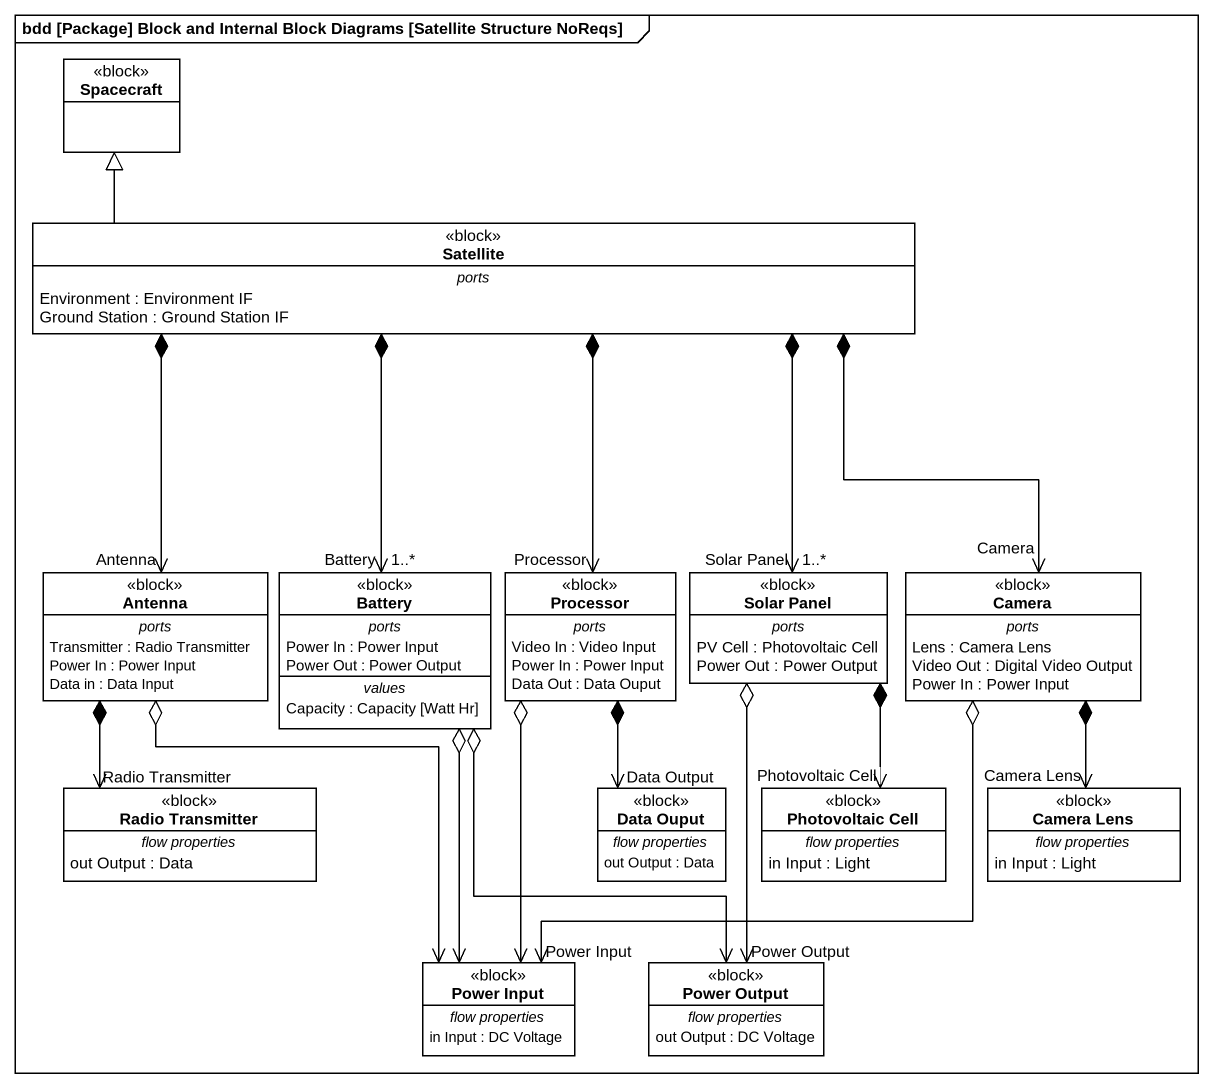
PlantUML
@startuml
mainframe bdd [Package] Block and Internal Block Diagrams [Satellite Structure NoReqs]
hide circle
hide empty members
class Spacecraft <<block>>
class Satellite <<block>> {
  -- ports --
  Environment : Environment IF
  Ground Station : Ground Station IF
}
class Antenna <<block>> {
  -- ports --
  Transmitter : Radio Transmitter
  Power In : Power Input
  Data in : Data Input
}
class Battery <<block>> {
  -- ports --
  Power In : Power Input
  Power Out : Power Output
  -- values --
  Capacity : Capacity [Watt Hr]
}
class Processor <<block>> {
  -- ports --
  Video In : Video Input
  Power In : Power Input
  Data Out : Data Ouput
}
class "Solar Panel" as Solar_Panel <<block>> {
  -- ports --
  PV Cell : Photovoltaic Cell
  Power Out : Power Output
}
class Camera <<block>> {
  -- ports --
  Lens : Camera Lens
  Video Out : Digital Video Output
  Power In : Power Input
}
class "Radio Transmitter" as Radio_Transmitter <<block>> {
  -- flow properties --
  out Output : Data
}
class "Data Ouput" as Data_Ouput <<block>> {
  -- flow properties --
  out Output : Data
}
class "Photovoltaic Cell" as Photovoltaic_Cell <<block>> {
  -- flow properties --
  in Input : Light
}
class "Camera Lens" as Camera_Lens <<block>> {
  -- flow properties --
  in Input : Light
}
class "Power Input" as Power_Input <<block>> {
  -- flow properties --
  in Input : DC Voltage
}
class "Power Output" as Power_Output <<block>> {
  -- flow properties --
  out Output : DC Voltage
}
Satellite -left-|> Spacecraft
Antenna "Antenna" <-up-* Satellite
Antenna *--> "Radio Transmitter" Radio_Transmitter
Antenna o--> Power_Input
Battery "Battery\n1..*" <-up-* Satellite
Battery o--> Power_Input
Battery o--> "Power Output" Power_Output
Processor "Processor" <-up-* Satellite
Processor *--> "Data Output" Data_Ouput
Processor o--> Power_Input
Solar_Panel "Solar Panel\n1..*" <-up-* Satellite
Solar_Panel *--> "Photovoltaic Cell" Photovoltaic_Cell
Solar_Panel o--> Power_Output
Camera "Camera" <-up-* Satellite
Camera *--> "Camera Lens" Camera_Lens
Camera o--> "Power Input" Power_Input
@enduml
